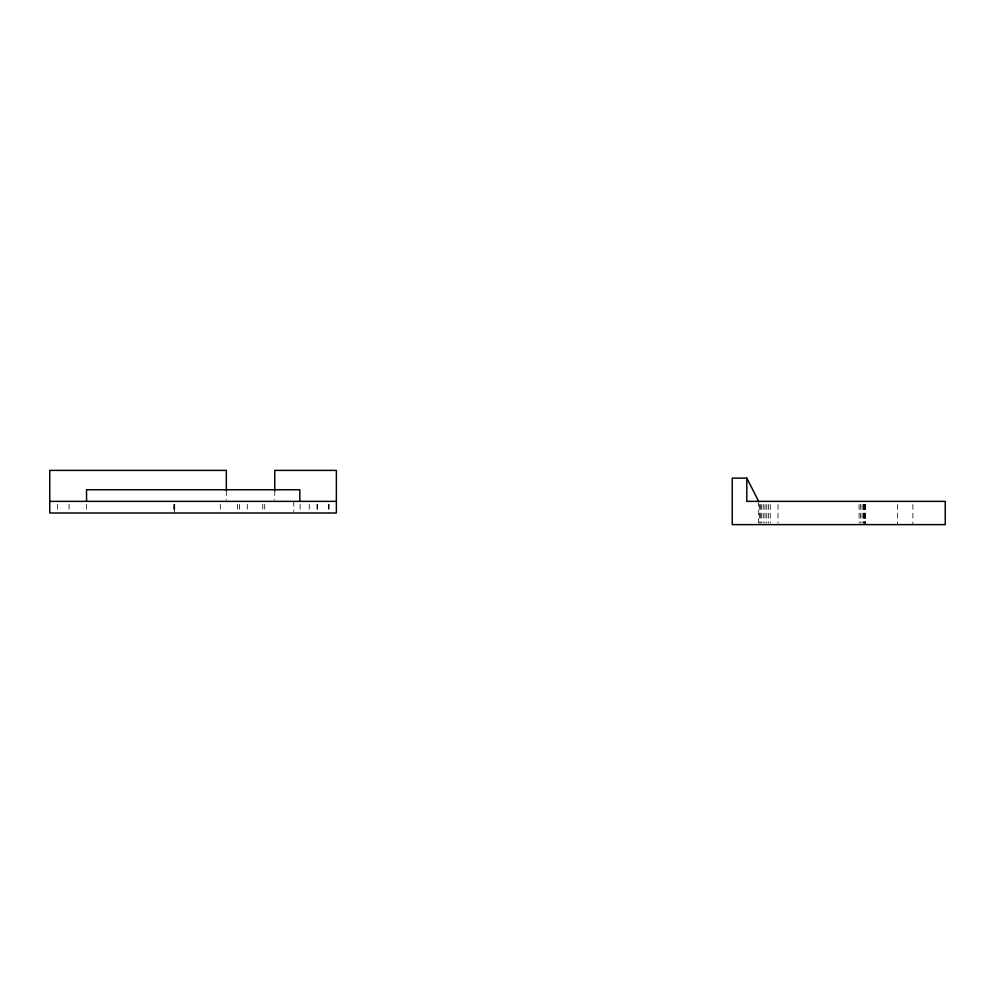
<?xml version="1.0" encoding="UTF-8"?>
<svg xmlns="http://www.w3.org/2000/svg" width="995" height="995" viewBox="0 0 995 995"><rect width="100%" height="100%" fill="white"/><g stroke="black" fill="none" stroke-linecap="round" stroke-linejoin="round"><path stroke-width="0.75" stroke-dasharray="4.97 3.73" d="M174.486 504.428L173.938 511.617M174.598 511.617L174.05 504.428M912.888 504.477L912.888 524.614M897.378 504.477L897.378 524.614M865.538 504.477L865.488 523.059M865.252 504.477L865.252 524.614M865.078 504.477L865.078 523.059M864.643 504.477L864.643 523.059M864.344 504.477L864.344 523.059M863.71 504.477L863.71 523.059M863.324 504.477L863.324 523.059M862.068 504.477L862.068 523.059M860.638 504.477L860.638 523.059M859.083 504.477L859.083 523.059M778.015 504.477L778.015 523.059M770.279 504.477L770.279 523.059M768.588 504.477L768.588 523.059M766.784 504.477L766.784 523.059M764.981 504.477L764.981 523.059M763.24 504.477L763.24 523.059M761.672 504.477L761.672 523.059M760.354 504.477L760.354 523.059M759.347 504.477L759.347 523.059M758.65 501.368L758.65 523.059M329.121 504.278L329.121 512.997M328.624 504.278L328.624 512.997M317.504 504.278L317.504 512.997M317.007 504.278L317.007 512.997M309.258 504.278L309.258 511.542M300.104 504.278L300.104 512.997M293.774 501.368L293.774 511.542M274.744 490.523L274.744 499.826M264.72 504.278L264.72 512.997M262.779 504.278L262.779 511.542M247.282 504.278L247.282 512.997M239.546 504.278L239.546 511.542M237.606 504.278L237.606 512.997M226.325 490.523L226.325 499.826M220.305 504.278L220.305 511.542M174.71 504.278L174.71 512.997M173.826 504.278L173.826 512.997M86.553 504.278L86.553 511.542M69.115 504.278L69.09 512.997M57.523 504.278L57.499 512.997"/><path stroke-width="1.49" d="M746.822 478.135L732.221 478.135L732.221 524.614L945.25 524.614L945.25 501.368L746.822 501.368L746.822 478.135L758.65 501.368M49.75 501.368L336.372 501.368M299.818 501.368L299.818 489.751L86.553 489.751L86.553 501.368M274.744 490.523L274.744 470.386L336.372 470.386L336.372 512.997L49.75 512.997L49.75 470.386L226.325 470.386L226.325 490.523"/></g></svg>
